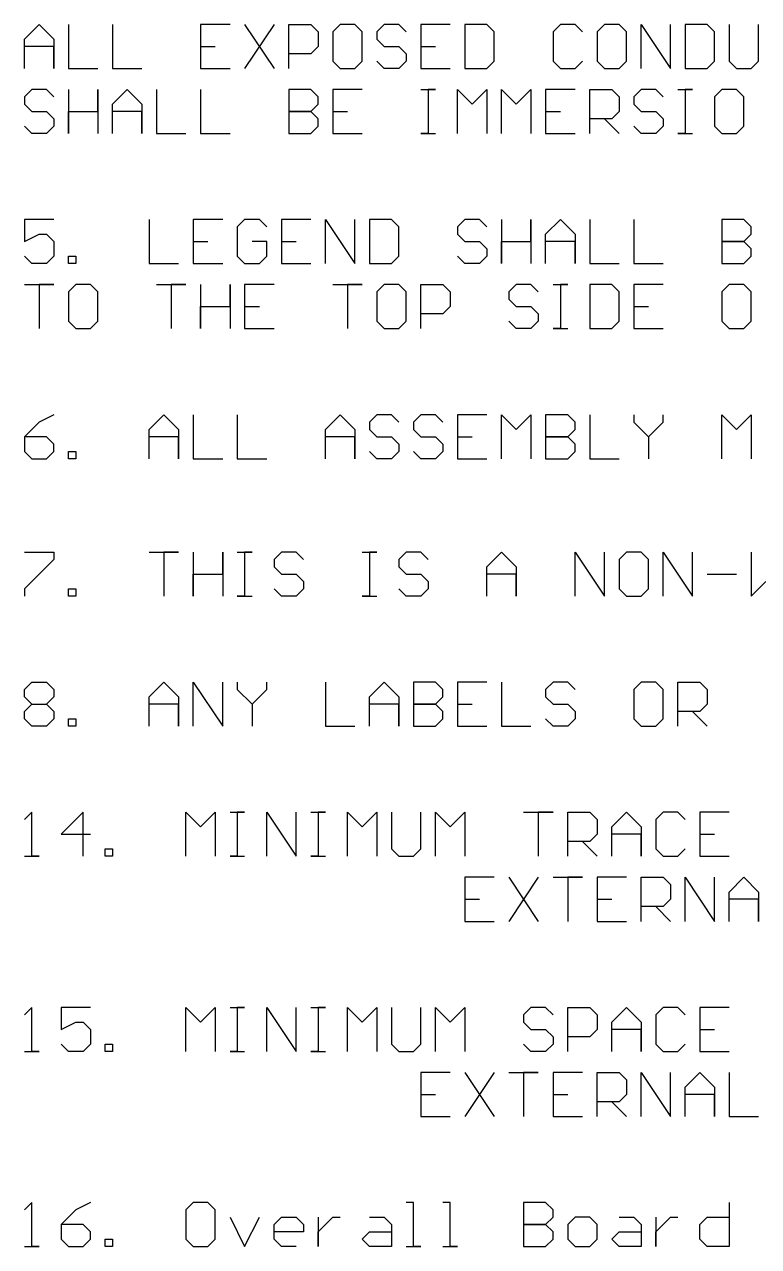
# Model space of a CAD drawing. Header units: millimetres. Extents: x 1.5 to 19.4, y 0 to 11.5.
# Drawn here: x 10.177 to 11.621, y 6.268 to 8.671 of the extents above; entities that cross this region are included whole.
import ezdxf

# ---------------------------------------------------------------- set-up
doc = ezdxf.new("R2010")
doc.units = ezdxf.units.MM
doc.header["$MEASUREMENT"] = 0
doc.layers.add('Mechanical17', color=56, linetype='Continuous')

msp = doc.modelspace()

# ---------------------------------------------------------------- linework, layer by layer
at = {"layer": 'Mechanical17'}
for p, q in [((10.1774, 8.6422), (10.2063, 8.6711)), ((10.2063, 8.6711), (10.2351, 8.6422)), ((10.264, 8.6711), (10.264, 8.5845)), ((10.3506, 8.6711), (10.3506, 8.5845)), ((10.5815, 8.6711), (10.5238, 8.6711)), ((10.5238, 8.6711), (10.5238, 8.5845)), ((10.6103, 8.6711), (10.6681, 8.5845)), ((10.6681, 8.6711), (10.6103, 8.5845)), ((10.6969, 8.5845), (10.6969, 8.6711)), ((10.6969, 8.6711), (10.7402, 8.6711)), ((10.7402, 8.6711), (10.7547, 8.6566)), ((10.7547, 8.6566), (10.7547, 8.6278)), ((10.798, 8.6711), (10.7835, 8.6566)), ((10.7835, 8.6566), (10.7835, 8.5989)), ((10.8268, 8.6711), (10.798, 8.6711)), ((10.8412, 8.6566), (10.8268, 8.6711)), ((10.8412, 8.5989), (10.8412, 8.6566)), ((10.8845, 8.6711), (10.8701, 8.6566)), ((10.8701, 8.6566), (10.8701, 8.6422)), ((10.9134, 8.6711), (10.8845, 8.6711)), ((10.9278, 8.6566), (10.9134, 8.6711)), ((11.0144, 8.6711), (10.9567, 8.6711)), ((10.9567, 8.6711), (10.9567, 8.5845)), ((11.0433, 8.6711), (11.0433, 8.5845)), ((11.0866, 8.6711), (11.0433, 8.6711)), ((11.101, 8.6566), (11.0866, 8.6711)), ((11.101, 8.5989), (11.101, 8.6566)), ((11.2309, 8.6711), (11.2165, 8.6566)), ((11.2165, 8.6566), (11.2165, 8.5989)), ((11.2597, 8.6711), (11.2309, 8.6711)), ((11.2742, 8.6566), (11.2597, 8.6711)), ((11.3175, 8.6711), (11.303, 8.6566)), ((11.303, 8.6566), (11.303, 8.5989)), ((11.3463, 8.6711), (11.3175, 8.6711)), ((11.3608, 8.6566), (11.3463, 8.6711)), ((11.3608, 8.5989), (11.3608, 8.6566)), ((11.3896, 8.5845), (11.3896, 8.6711)), ((11.3896, 8.6711), (11.4473, 8.5845)), ((11.4473, 8.5845), (11.4473, 8.6711)), ((11.4762, 8.6711), (11.4762, 8.5845)), ((11.5195, 8.6711), (11.4762, 8.6711)), ((11.5339, 8.6566), (11.5195, 8.6711)), ((11.5339, 8.5989), (11.5339, 8.6566)), ((11.5628, 8.6711), (11.5628, 8.5989)), ((11.6205, 8.5989), (11.6205, 8.6711)), ((10.1774, 8.5845), (10.1774, 8.6422)), ((10.2351, 8.6422), (10.2351, 8.5845)), ((10.8701, 8.6422), (10.8845, 8.6278)), ((10.2351, 8.6278), (10.1774, 8.6278)), ((10.2351, 8.5845), (10.2351, 8.6278)), ((10.5238, 8.6278), (10.5526, 8.6278)), ((10.7402, 8.6133), (10.6969, 8.6133)), ((10.7547, 8.6278), (10.7402, 8.6133)), ((10.8845, 8.6278), (10.9134, 8.6278)), ((10.9134, 8.6278), (10.9278, 8.6133)), ((10.9278, 8.6133), (10.9278, 8.5989)), ((10.9567, 8.6278), (10.9856, 8.6278)), ((10.264, 8.5845), (10.3217, 8.5845)), ((10.3506, 8.5845), (10.4083, 8.5845)), ((10.5238, 8.5845), (10.5815, 8.5845)), ((10.7835, 8.5989), (10.798, 8.5845)), ((10.798, 8.5845), (10.8268, 8.5845)), ((10.8268, 8.5845), (10.8412, 8.5989)), ((10.8845, 8.5845), (10.8701, 8.5989)), ((10.9134, 8.5845), (10.8845, 8.5845)), ((10.9278, 8.5989), (10.9134, 8.5845)), ((10.9567, 8.5845), (11.0144, 8.5845)), ((11.0433, 8.5845), (11.0866, 8.5845)), ((11.0866, 8.5845), (11.101, 8.5989)), ((11.2165, 8.5989), (11.2309, 8.5845)), ((11.2309, 8.5845), (11.2597, 8.5845)), ((11.2597, 8.5845), (11.2742, 8.5989)), ((11.303, 8.5989), (11.3175, 8.5845)), ((11.3175, 8.5845), (11.3463, 8.5845)), ((11.3463, 8.5845), (11.3608, 8.5989)), ((11.4762, 8.5845), (11.5195, 8.5845)), ((11.5195, 8.5845), (11.5339, 8.5989)), ((11.5628, 8.5989), (11.5772, 8.5845)), ((11.5772, 8.5845), (11.6061, 8.5845)), ((11.6061, 8.5845), (11.6205, 8.5989)), ((10.1918, 8.5432), (10.1774, 8.5287)), ((10.2207, 8.5432), (10.1918, 8.5432)), ((10.2351, 8.5287), (10.2207, 8.5432)), ((10.264, 8.5432), (10.264, 8.4566)), ((10.3217, 8.4999), (10.3217, 8.5432)), ((10.3217, 8.5432), (10.3217, 8.4566)), ((10.3506, 8.5143), (10.3795, 8.5432)), ((10.3795, 8.5432), (10.4083, 8.5143)), ((10.4372, 8.5432), (10.4372, 8.4566)), ((10.5238, 8.5432), (10.5238, 8.4566)), ((10.6969, 8.5432), (10.6969, 8.4566)), ((10.7402, 8.5432), (10.6969, 8.5432)), ((10.7547, 8.5287), (10.7402, 8.5432)), ((10.8412, 8.5432), (10.7835, 8.5432)), ((10.7835, 8.5432), (10.7835, 8.4566)), ((10.9567, 8.5432), (10.9856, 8.5432)), ((10.9856, 8.5432), (10.9711, 8.5432)), ((10.9711, 8.5432), (10.9711, 8.4566)), ((11.0288, 8.4566), (11.0288, 8.5432)), ((11.0288, 8.5432), (11.0577, 8.5143)), ((11.0577, 8.5143), (11.0866, 8.5432)), ((11.0866, 8.5432), (11.0866, 8.4566)), ((11.1154, 8.4566), (11.1154, 8.5432)), ((11.1154, 8.5432), (11.1443, 8.5143)), ((11.1443, 8.5143), (11.1732, 8.5432)), ((11.1732, 8.5432), (11.1732, 8.4566)), ((11.2597, 8.5432), (11.202, 8.5432)), ((11.202, 8.5432), (11.202, 8.4566)), ((11.2886, 8.4566), (11.2886, 8.5432)), ((11.2886, 8.5432), (11.3319, 8.5432)), ((11.3319, 8.5432), (11.3463, 8.5287)), ((11.3896, 8.5432), (11.3752, 8.5287)), ((11.4185, 8.5432), (11.3896, 8.5432)), ((11.4329, 8.5287), (11.4185, 8.5432)), ((11.4618, 8.5432), (11.4906, 8.5432)), ((11.4906, 8.5432), (11.4762, 8.5432)), ((11.4762, 8.5432), (11.4762, 8.4566)), ((11.5484, 8.5432), (11.5339, 8.5287)), ((11.5772, 8.5432), (11.5484, 8.5432)), ((11.5917, 8.5287), (11.5772, 8.5432)), ((10.1774, 8.5287), (10.1774, 8.5143)), ((10.1774, 8.5143), (10.1918, 8.4999)), ((10.3506, 8.4566), (10.3506, 8.5143)), ((10.4083, 8.5143), (10.4083, 8.4566)), ((10.7402, 8.4999), (10.7547, 8.5143)), ((10.7547, 8.5143), (10.7547, 8.5287)), ((11.3463, 8.5287), (11.3463, 8.4999)), ((11.3752, 8.5287), (11.3752, 8.5143)), ((11.3752, 8.5143), (11.3896, 8.4999)), ((11.5339, 8.5287), (11.5339, 8.471)), ((11.5917, 8.471), (11.5917, 8.5287)), ((10.1918, 8.4999), (10.2207, 8.4999)), ((10.2207, 8.4999), (10.2351, 8.4854)), ((10.2351, 8.4854), (10.2351, 8.471)), ((10.264, 8.4566), (10.264, 8.4999)), ((10.264, 8.4999), (10.3217, 8.4999)), ((10.4083, 8.4999), (10.3506, 8.4999)), ((10.4083, 8.4566), (10.4083, 8.4999)), ((10.7402, 8.4999), (10.6969, 8.4999)), ((10.6969, 8.4999), (10.7402, 8.4999)), ((10.7547, 8.4854), (10.7402, 8.4999)), ((10.7547, 8.471), (10.7547, 8.4854)), ((10.7835, 8.4999), (10.8124, 8.4999)), ((11.202, 8.4999), (11.2309, 8.4999)), ((11.3319, 8.4854), (11.2886, 8.4854)), ((11.3175, 8.4854), (11.3463, 8.4566)), ((11.3463, 8.4999), (11.3319, 8.4854)), ((11.3896, 8.4999), (11.4185, 8.4999)), ((11.4185, 8.4999), (11.4329, 8.4854)), ((11.4329, 8.4854), (11.4329, 8.471)), ((10.1918, 8.4566), (10.1774, 8.471)), ((10.2351, 8.471), (10.2207, 8.4566)), ((10.7402, 8.4566), (10.7547, 8.471)), ((11.3896, 8.4566), (11.3752, 8.471)), ((11.4329, 8.471), (11.4185, 8.4566)), ((11.5339, 8.471), (11.5484, 8.4566)), ((11.5772, 8.4566), (11.5917, 8.471)), ((10.2207, 8.4566), (10.1918, 8.4566)), ((10.4372, 8.4566), (10.4949, 8.4566)), ((10.5238, 8.4566), (10.5815, 8.4566)), ((10.6969, 8.4566), (10.7402, 8.4566)), ((10.7835, 8.4566), (10.8412, 8.4566)), ((10.9711, 8.4566), (10.9567, 8.4566)), ((10.9567, 8.4566), (10.9856, 8.4566)), ((11.202, 8.4566), (11.2597, 8.4566)), ((11.4185, 8.4566), (11.3896, 8.4566)), ((11.4762, 8.4566), (11.4618, 8.4566)), ((11.4618, 8.4566), (11.4906, 8.4566)), ((11.5484, 8.4566), (11.5772, 8.4566)), ((10.2351, 8.2874), (10.1774, 8.2874)), ((10.1774, 8.2874), (10.1774, 8.2441)), ((10.4227, 8.2874), (10.4227, 8.2008)), ((10.5671, 8.2874), (10.5093, 8.2874)), ((10.5093, 8.2874), (10.5093, 8.2008)), ((10.6103, 8.2874), (10.5959, 8.2729)), ((10.5959, 8.2729), (10.5959, 8.2152)), ((10.6392, 8.2874), (10.6103, 8.2874)), ((10.6536, 8.2729), (10.6392, 8.2874)), ((10.7402, 8.2874), (10.6825, 8.2874)), ((10.6825, 8.2874), (10.6825, 8.2008)), ((10.7691, 8.2008), (10.7691, 8.2874)), ((10.7691, 8.2874), (10.8268, 8.2008)), ((10.8268, 8.2008), (10.8268, 8.2874)), ((10.8557, 8.2874), (10.8557, 8.2008)), ((10.899, 8.2874), (10.8557, 8.2874)), ((10.9134, 8.2729), (10.899, 8.2874)), ((10.9134, 8.2152), (10.9134, 8.2729)), ((11.0433, 8.2874), (11.0288, 8.2729)), ((11.0288, 8.2729), (11.0288, 8.2585)), ((11.0721, 8.2874), (11.0433, 8.2874)), ((11.0866, 8.2729), (11.0721, 8.2874)), ((11.1154, 8.2874), (11.1154, 8.2008)), ((11.1732, 8.2441), (11.1732, 8.2874)), ((11.1732, 8.2874), (11.1732, 8.2008)), ((11.202, 8.2585), (11.2309, 8.2874)), ((11.2309, 8.2874), (11.2597, 8.2585)), ((11.2886, 8.2874), (11.2886, 8.2008)), ((11.3752, 8.2874), (11.3752, 8.2008)), ((11.5484, 8.2874), (11.5484, 8.2008)), ((11.5917, 8.2874), (11.5484, 8.2874)), ((11.6061, 8.2729), (11.5917, 8.2874)), ((11.6061, 8.2585), (11.6061, 8.2729)), ((10.1774, 8.2441), (10.2063, 8.2585)), ((10.2063, 8.2585), (10.2207, 8.2585)), ((10.2207, 8.2585), (10.2351, 8.2441)), ((10.2351, 8.2441), (10.2351, 8.2152)), ((10.5093, 8.2441), (10.5382, 8.2441)), ((10.6536, 8.2441), (10.6248, 8.2441)), ((10.6536, 8.2152), (10.6536, 8.2441)), ((10.6825, 8.2441), (10.7114, 8.2441)), ((11.0288, 8.2585), (11.0433, 8.2441)), ((11.0433, 8.2441), (11.0721, 8.2441)), ((11.0721, 8.2441), (11.0866, 8.2296)), ((11.1154, 8.2008), (11.1154, 8.2441)), ((11.1154, 8.2441), (11.1732, 8.2441)), ((11.202, 8.2008), (11.202, 8.2585)), ((11.2597, 8.2441), (11.202, 8.2441)), ((11.2597, 8.2585), (11.2597, 8.2008)), ((11.2597, 8.2008), (11.2597, 8.2441)), ((11.5917, 8.2441), (11.5484, 8.2441)), ((11.5484, 8.2441), (11.5917, 8.2441)), ((11.5917, 8.2441), (11.6061, 8.2585)), ((11.6061, 8.2296), (11.5917, 8.2441)), ((11.0866, 8.2296), (11.0866, 8.2152)), ((11.6061, 8.2152), (11.6061, 8.2296)), ((10.1918, 8.2008), (10.1774, 8.2152)), ((10.2207, 8.2008), (10.1918, 8.2008)), ((10.2351, 8.2152), (10.2207, 8.2008)), ((10.264, 8.2008), (10.264, 8.2152)), ((10.264, 8.2152), (10.2784, 8.2152)), ((10.2784, 8.2008), (10.264, 8.2008)), ((10.2784, 8.2152), (10.2784, 8.2008)), ((10.4227, 8.2008), (10.4805, 8.2008)), ((10.5093, 8.2008), (10.5671, 8.2008)), ((10.5959, 8.2152), (10.6103, 8.2008)), ((10.6103, 8.2008), (10.6392, 8.2008)), ((10.6392, 8.2008), (10.6536, 8.2152)), ((10.6825, 8.2008), (10.7402, 8.2008)), ((10.8557, 8.2008), (10.899, 8.2008)), ((10.899, 8.2008), (10.9134, 8.2152)), ((11.0433, 8.2008), (11.0288, 8.2152)), ((11.0721, 8.2008), (11.0433, 8.2008)), ((11.0866, 8.2152), (11.0721, 8.2008)), ((11.2886, 8.2008), (11.3463, 8.2008)), ((11.3752, 8.2008), (11.4329, 8.2008)), ((11.5484, 8.2008), (11.5917, 8.2008)), ((11.5917, 8.2008), (11.6061, 8.2152)), ((10.1774, 8.1594), (10.2351, 8.1594)), ((10.2351, 8.1594), (10.2063, 8.1594)), ((10.2063, 8.1594), (10.2063, 8.0729)), ((10.2784, 8.1594), (10.264, 8.145)), ((10.3073, 8.1594), (10.2784, 8.1594)), ((10.3217, 8.145), (10.3073, 8.1594)), ((10.4372, 8.1594), (10.4949, 8.1594)), ((10.4949, 8.1594), (10.466, 8.1594)), ((10.466, 8.1594), (10.466, 8.0729)), ((10.5238, 8.1594), (10.5238, 8.0729)), ((10.5815, 8.1162), (10.5815, 8.1594)), ((10.5815, 8.1594), (10.5815, 8.0729)), ((10.6681, 8.1594), (10.6103, 8.1594)), ((10.6103, 8.1594), (10.6103, 8.0729)), ((10.7835, 8.1594), (10.8412, 8.1594)), ((10.8412, 8.1594), (10.8124, 8.1594)), ((10.8124, 8.1594), (10.8124, 8.0729)), ((10.8845, 8.1594), (10.8701, 8.145)), ((10.9134, 8.1594), (10.8845, 8.1594)), ((10.9278, 8.145), (10.9134, 8.1594)), ((10.9567, 8.0729), (10.9567, 8.1594)), ((10.9567, 8.1594), (11, 8.1594)), ((11, 8.1594), (11.0144, 8.145)), ((11.1443, 8.1594), (11.1299, 8.145)), ((11.1732, 8.1594), (11.1443, 8.1594)), ((11.1876, 8.145), (11.1732, 8.1594)), ((11.2165, 8.1594), (11.2453, 8.1594)), ((11.2453, 8.1594), (11.2309, 8.1594)), ((11.2309, 8.1594), (11.2309, 8.0729)), ((11.2886, 8.1594), (11.2886, 8.0729)), ((11.3319, 8.1594), (11.2886, 8.1594)), ((11.3463, 8.145), (11.3319, 8.1594)), ((11.4329, 8.1594), (11.3752, 8.1594)), ((11.3752, 8.1594), (11.3752, 8.0729)), ((11.5628, 8.1594), (11.5484, 8.145)), ((11.5917, 8.1594), (11.5628, 8.1594)), ((11.6061, 8.145), (11.5917, 8.1594)), ((10.264, 8.145), (10.264, 8.0873)), ((10.3217, 8.0873), (10.3217, 8.145)), ((10.8701, 8.145), (10.8701, 8.0873)), ((10.9278, 8.0873), (10.9278, 8.145)), ((11.0144, 8.145), (11.0144, 8.1162)), ((11.1299, 8.145), (11.1299, 8.1306)), ((11.1299, 8.1306), (11.1443, 8.1162)), ((11.3463, 8.0873), (11.3463, 8.145)), ((11.5484, 8.145), (11.5484, 8.0873)), ((11.6061, 8.0873), (11.6061, 8.145)), ((10.5238, 8.0729), (10.5238, 8.1162)), ((10.5238, 8.1162), (10.5815, 8.1162)), ((10.6103, 8.1162), (10.6392, 8.1162)), ((11, 8.1017), (10.9567, 8.1017)), ((11.0144, 8.1162), (11, 8.1017)), ((11.1443, 8.1162), (11.1732, 8.1162)), ((11.1732, 8.1162), (11.1876, 8.1017)), ((11.1876, 8.1017), (11.1876, 8.0873)), ((11.3752, 8.1162), (11.4041, 8.1162)), ((10.264, 8.0873), (10.2784, 8.0729)), ((10.3073, 8.0729), (10.3217, 8.0873)), ((10.8701, 8.0873), (10.8845, 8.0729)), ((10.9134, 8.0729), (10.9278, 8.0873)), ((11.1443, 8.0729), (11.1299, 8.0873)), ((11.1876, 8.0873), (11.1732, 8.0729)), ((11.3319, 8.0729), (11.3463, 8.0873)), ((11.5484, 8.0873), (11.5628, 8.0729)), ((11.5917, 8.0729), (11.6061, 8.0873)), ((10.2784, 8.0729), (10.3073, 8.0729)), ((10.6103, 8.0729), (10.6681, 8.0729)), ((10.8845, 8.0729), (10.9134, 8.0729)), ((11.1732, 8.0729), (11.1443, 8.0729)), ((11.2309, 8.0729), (11.2165, 8.0729)), ((11.2165, 8.0729), (11.2453, 8.0729)), ((11.2886, 8.0729), (11.3319, 8.0729)), ((11.3752, 8.0729), (11.4329, 8.0729)), ((11.5628, 8.0729), (11.5917, 8.0729)), ((10.2063, 7.8892), (10.1774, 7.8603)), ((10.2351, 7.9036), (10.2063, 7.8892)), ((10.4227, 7.8748), (10.4516, 7.9036)), ((10.4516, 7.9036), (10.4805, 7.8748)), ((10.5093, 7.9036), (10.5093, 7.8171)), ((10.5959, 7.9036), (10.5959, 7.8171)), ((10.7691, 7.8748), (10.798, 7.9036)), ((10.798, 7.9036), (10.8268, 7.8748)), ((10.8701, 7.9036), (10.8557, 7.8892)), ((10.8557, 7.8892), (10.8557, 7.8748)), ((10.899, 7.9036), (10.8701, 7.9036)), ((10.9134, 7.8892), (10.899, 7.9036)), ((10.9567, 7.9036), (10.9423, 7.8892)), ((10.9423, 7.8892), (10.9423, 7.8748)), ((10.9856, 7.9036), (10.9567, 7.9036)), ((11, 7.8892), (10.9856, 7.9036)), ((11.0866, 7.9036), (11.0288, 7.9036)), ((11.0288, 7.9036), (11.0288, 7.8171)), ((11.1154, 7.8171), (11.1154, 7.9036)), ((11.1154, 7.9036), (11.1443, 7.8748)), ((11.1443, 7.8748), (11.1732, 7.9036)), ((11.1732, 7.9036), (11.1732, 7.8171)), ((11.202, 7.9036), (11.202, 7.8171)), ((11.2453, 7.9036), (11.202, 7.9036)), ((11.2597, 7.8892), (11.2453, 7.9036)), ((11.2597, 7.8748), (11.2597, 7.8892)), ((11.2886, 7.9036), (11.2886, 7.8171)), ((11.3752, 7.9036), (11.3752, 7.8892)), ((11.3752, 7.8892), (11.4041, 7.8603)), ((11.4041, 7.8603), (11.4329, 7.8892)), ((11.4329, 7.8892), (11.4329, 7.9036)), ((11.5484, 7.8171), (11.5484, 7.9036)), ((11.5484, 7.9036), (11.5772, 7.8748)), ((11.5772, 7.8748), (11.6061, 7.9036)), ((11.6061, 7.9036), (11.6061, 7.8171)), ((10.1774, 7.8603), (10.1774, 7.8315)), ((10.2207, 7.8603), (10.1774, 7.8603)), ((10.2351, 7.8459), (10.2207, 7.8603)), ((10.4227, 7.8171), (10.4227, 7.8748)), ((10.4805, 7.8603), (10.4227, 7.8603)), ((10.4805, 7.8748), (10.4805, 7.8171)), ((10.4805, 7.8171), (10.4805, 7.8603)), ((10.7691, 7.8171), (10.7691, 7.8748)), ((10.8268, 7.8603), (10.7691, 7.8603)), ((10.8268, 7.8748), (10.8268, 7.8171)), ((10.8268, 7.8171), (10.8268, 7.8603)), ((10.8557, 7.8748), (10.8701, 7.8603)), ((10.8701, 7.8603), (10.899, 7.8603)), ((10.899, 7.8603), (10.9134, 7.8459)), ((10.9423, 7.8748), (10.9567, 7.8603)), ((10.9567, 7.8603), (10.9856, 7.8603)), ((10.9856, 7.8603), (11, 7.8459)), ((11.0288, 7.8603), (11.0577, 7.8603)), ((11.2453, 7.8603), (11.202, 7.8603)), ((11.202, 7.8603), (11.2453, 7.8603)), ((11.2453, 7.8603), (11.2597, 7.8748)), ((11.2597, 7.8459), (11.2453, 7.8603)), ((11.4041, 7.8603), (11.4041, 7.8171)), ((10.2351, 7.8315), (10.2351, 7.8459)), ((10.9134, 7.8459), (10.9134, 7.8315)), ((11, 7.8459), (11, 7.8315)), ((11.2597, 7.8315), (11.2597, 7.8459)), ((10.1774, 7.8315), (10.1918, 7.8171)), ((10.1918, 7.8171), (10.2207, 7.8171)), ((10.2207, 7.8171), (10.2351, 7.8315)), ((10.264, 7.8171), (10.264, 7.8315)), ((10.264, 7.8315), (10.2784, 7.8315)), ((10.2784, 7.8171), (10.264, 7.8171)), ((10.2784, 7.8315), (10.2784, 7.8171)), ((10.5093, 7.8171), (10.5671, 7.8171)), ((10.5959, 7.8171), (10.6536, 7.8171)), ((10.8701, 7.8171), (10.8557, 7.8315)), ((10.899, 7.8171), (10.8701, 7.8171)), ((10.9134, 7.8315), (10.899, 7.8171)), ((10.9567, 7.8171), (10.9423, 7.8315)), ((10.9856, 7.8171), (10.9567, 7.8171)), ((11, 7.8315), (10.9856, 7.8171)), ((11.0288, 7.8171), (11.0866, 7.8171)), ((11.202, 7.8171), (11.2453, 7.8171)), ((11.2453, 7.8171), (11.2597, 7.8315)), ((11.2886, 7.8171), (11.3463, 7.8171)), ((10.1774, 7.6334), (10.2351, 7.6334)), ((10.2351, 7.619), (10.1774, 7.5612)), ((10.2351, 7.6334), (10.2351, 7.619)), ((10.4227, 7.6334), (10.4805, 7.6334)), ((10.4805, 7.6334), (10.4516, 7.6334)), ((10.4516, 7.6334), (10.4516, 7.5468)), ((10.5093, 7.6334), (10.5093, 7.5468)), ((10.5671, 7.5901), (10.5671, 7.6334)), ((10.5671, 7.6334), (10.5671, 7.5468)), ((10.5959, 7.6334), (10.6248, 7.6334)), ((10.6248, 7.6334), (10.6103, 7.6334)), ((10.6103, 7.6334), (10.6103, 7.5468)), ((10.6825, 7.6334), (10.6681, 7.619)), ((10.6681, 7.619), (10.6681, 7.6045)), ((10.7114, 7.6334), (10.6825, 7.6334)), ((10.7258, 7.619), (10.7114, 7.6334)), ((10.8412, 7.6334), (10.8701, 7.6334)), ((10.8701, 7.6334), (10.8557, 7.6334)), ((10.8557, 7.6334), (10.8557, 7.5468)), ((10.9278, 7.6334), (10.9134, 7.619)), ((10.9134, 7.619), (10.9134, 7.6045)), ((10.9567, 7.6334), (10.9278, 7.6334)), ((10.9711, 7.619), (10.9567, 7.6334)), ((11.0866, 7.6045), (11.1154, 7.6334)), ((11.1154, 7.6334), (11.1443, 7.6045)), ((11.2597, 7.5468), (11.2597, 7.6334)), ((11.2597, 7.6334), (11.3175, 7.5468)), ((11.3175, 7.5468), (11.3175, 7.6334)), ((11.3608, 7.6334), (11.3463, 7.619)), ((11.3463, 7.619), (11.3463, 7.5612)), ((11.3896, 7.6334), (11.3608, 7.6334)), ((11.4041, 7.619), (11.3896, 7.6334)), ((11.4041, 7.5612), (11.4041, 7.619)), ((11.4329, 7.5468), (11.4329, 7.6334)), ((11.4329, 7.6334), (11.4906, 7.5468)), ((11.4906, 7.5468), (11.4906, 7.6334)), ((11.6061, 7.6334), (11.6061, 7.5468)), ((10.6681, 7.6045), (10.6825, 7.5901)), ((10.9134, 7.6045), (10.9278, 7.5901)), ((11.0866, 7.5468), (11.0866, 7.6045)), ((11.1443, 7.6045), (11.1443, 7.5468)), ((10.5093, 7.5468), (10.5093, 7.5901)), ((10.5093, 7.5901), (10.5671, 7.5901)), ((10.6825, 7.5901), (10.7114, 7.5901)), ((10.7114, 7.5901), (10.7258, 7.5757)), ((10.7258, 7.5757), (10.7258, 7.5612)), ((10.9278, 7.5901), (10.9567, 7.5901)), ((10.9567, 7.5901), (10.9711, 7.5757)), ((10.9711, 7.5757), (10.9711, 7.5612)), ((11.1443, 7.5901), (11.0866, 7.5901)), ((11.1443, 7.5468), (11.1443, 7.5901)), ((11.5195, 7.5901), (11.5772, 7.5901)), ((11.6061, 7.5468), (11.635, 7.5757)), ((10.1774, 7.5612), (10.1774, 7.5468)), ((10.264, 7.5468), (10.264, 7.5612)), ((10.264, 7.5612), (10.2784, 7.5612)), ((10.2784, 7.5468), (10.264, 7.5468)), ((10.2784, 7.5612), (10.2784, 7.5468)), ((10.6103, 7.5468), (10.5959, 7.5468)), ((10.5959, 7.5468), (10.6248, 7.5468)), ((10.6825, 7.5468), (10.6681, 7.5612)), ((10.7114, 7.5468), (10.6825, 7.5468)), ((10.7258, 7.5612), (10.7114, 7.5468)), ((10.8557, 7.5468), (10.8412, 7.5468)), ((10.8412, 7.5468), (10.8701, 7.5468)), ((10.9278, 7.5468), (10.9134, 7.5612)), ((10.9567, 7.5468), (10.9278, 7.5468)), ((10.9711, 7.5612), (10.9567, 7.5468)), ((11.3463, 7.5612), (11.3608, 7.5468)), ((11.3608, 7.5468), (11.3896, 7.5468)), ((11.3896, 7.5468), (11.4041, 7.5612)), ((10.1774, 7.3632), (10.1918, 7.3776)), ((10.1774, 7.3487), (10.1774, 7.3632)), ((10.1918, 7.3776), (10.2207, 7.3776)), ((10.2207, 7.3776), (10.2351, 7.3632)), ((10.2351, 7.3632), (10.2351, 7.3487)), ((10.4227, 7.3487), (10.4516, 7.3776)), ((10.4516, 7.3776), (10.4805, 7.3487)), ((10.5093, 7.291), (10.5093, 7.3776)), ((10.5093, 7.3776), (10.5671, 7.291)), ((10.5671, 7.291), (10.5671, 7.3776)), ((10.5959, 7.3776), (10.5959, 7.3632)), ((10.5959, 7.3632), (10.6248, 7.3343)), ((10.6248, 7.3343), (10.6536, 7.3632)), ((10.6536, 7.3632), (10.6536, 7.3776)), ((10.7691, 7.3776), (10.7691, 7.291)), ((10.8557, 7.3487), (10.8845, 7.3776)), ((10.8845, 7.3776), (10.9134, 7.3487)), ((10.9423, 7.3776), (10.9423, 7.291)), ((10.9856, 7.3776), (10.9423, 7.3776)), ((11, 7.3632), (10.9856, 7.3776)), ((11, 7.3487), (11, 7.3632)), ((11.0866, 7.3776), (11.0288, 7.3776)), ((11.0288, 7.3776), (11.0288, 7.291)), ((11.1154, 7.3776), (11.1154, 7.291)), ((11.2165, 7.3776), (11.202, 7.3632)), ((11.202, 7.3632), (11.202, 7.3487)), ((11.2453, 7.3776), (11.2165, 7.3776)), ((11.2597, 7.3632), (11.2453, 7.3776)), ((11.3896, 7.3776), (11.3752, 7.3632)), ((11.3752, 7.3632), (11.3752, 7.3054)), ((11.4185, 7.3776), (11.3896, 7.3776)), ((11.4329, 7.3632), (11.4185, 7.3776)), ((11.4329, 7.3054), (11.4329, 7.3632)), ((11.4618, 7.291), (11.4618, 7.3776)), ((11.4618, 7.3776), (11.5051, 7.3776)), ((11.5051, 7.3776), (11.5195, 7.3632)), ((11.5195, 7.3632), (11.5195, 7.3343)), ((10.1918, 7.3343), (10.1774, 7.3487)), ((10.1774, 7.3199), (10.1918, 7.3343)), ((10.1918, 7.3343), (10.2207, 7.3343)), ((10.2351, 7.3487), (10.2207, 7.3343)), ((10.2207, 7.3343), (10.2351, 7.3199)), ((10.4227, 7.291), (10.4227, 7.3487)), ((10.4805, 7.3343), (10.4227, 7.3343)), ((10.4805, 7.3487), (10.4805, 7.291)), ((10.4805, 7.291), (10.4805, 7.3343)), ((10.6248, 7.3343), (10.6248, 7.291)), ((10.8557, 7.291), (10.8557, 7.3487)), ((10.9134, 7.3343), (10.8557, 7.3343)), ((10.9134, 7.3487), (10.9134, 7.291)), ((10.9134, 7.291), (10.9134, 7.3343)), ((10.9856, 7.3343), (10.9423, 7.3343)), ((10.9423, 7.3343), (10.9856, 7.3343)), ((10.9856, 7.3343), (11, 7.3487)), ((11, 7.3199), (10.9856, 7.3343)), ((11.0288, 7.3343), (11.0577, 7.3343)), ((11.202, 7.3487), (11.2165, 7.3343)), ((11.2165, 7.3343), (11.2453, 7.3343)), ((11.2453, 7.3343), (11.2597, 7.3199)), ((11.5195, 7.3343), (11.5051, 7.3199)), ((10.1774, 7.3054), (10.1774, 7.3199)), ((10.2351, 7.3199), (10.2351, 7.3054)), ((11, 7.3054), (11, 7.3199)), ((11.2597, 7.3199), (11.2597, 7.3054)), ((11.5051, 7.3199), (11.4618, 7.3199)), ((11.4906, 7.3199), (11.5195, 7.291)), ((10.1918, 7.291), (10.1774, 7.3054)), ((10.2207, 7.291), (10.1918, 7.291)), ((10.2351, 7.3054), (10.2207, 7.291)), ((10.264, 7.291), (10.264, 7.3054)), ((10.264, 7.3054), (10.2784, 7.3054)), ((10.2784, 7.291), (10.264, 7.291)), ((10.2784, 7.3054), (10.2784, 7.291)), ((10.7691, 7.291), (10.8268, 7.291)), ((10.9423, 7.291), (10.9856, 7.291)), ((10.9856, 7.291), (11, 7.3054)), ((11.0288, 7.291), (11.0866, 7.291)), ((11.1154, 7.291), (11.1732, 7.291)), ((11.2165, 7.291), (11.202, 7.3054)), ((11.2453, 7.291), (11.2165, 7.291)), ((11.2597, 7.3054), (11.2453, 7.291)), ((11.3752, 7.3054), (11.3896, 7.291)), ((11.3896, 7.291), (11.4185, 7.291)), ((11.4185, 7.291), (11.4329, 7.3054)), ((10.1918, 7.1218), (10.1774, 7.1074)), ((10.1918, 7.0352), (10.1918, 7.1218)), ((10.2929, 7.1218), (10.2496, 7.0785)), ((10.2929, 7.0352), (10.2929, 7.1218)), ((10.4949, 7.0352), (10.4949, 7.1218)), ((10.4949, 7.1218), (10.5238, 7.0929)), ((10.5238, 7.0929), (10.5526, 7.1218)), ((10.5526, 7.1218), (10.5526, 7.0352)), ((10.5815, 7.1218), (10.6103, 7.1218)), ((10.6103, 7.1218), (10.5959, 7.1218)), ((10.5959, 7.1218), (10.5959, 7.0352)), ((10.6536, 7.0352), (10.6536, 7.1218)), ((10.6536, 7.1218), (10.7114, 7.0352)), ((10.7114, 7.0352), (10.7114, 7.1218)), ((10.7402, 7.1218), (10.7691, 7.1218)), ((10.7691, 7.1218), (10.7547, 7.1218)), ((10.7547, 7.1218), (10.7547, 7.0352)), ((10.8124, 7.0352), (10.8124, 7.1218)), ((10.8124, 7.1218), (10.8412, 7.0929)), ((10.8412, 7.0929), (10.8701, 7.1218)), ((10.8701, 7.1218), (10.8701, 7.0352)), ((10.899, 7.1218), (10.899, 7.0496)), ((10.9567, 7.0496), (10.9567, 7.1218)), ((10.9856, 7.0352), (10.9856, 7.1218)), ((10.9856, 7.1218), (11.0144, 7.0929)), ((11.0144, 7.0929), (11.0433, 7.1218)), ((11.0433, 7.1218), (11.0433, 7.0352)), ((11.1587, 7.1218), (11.2165, 7.1218)), ((11.2165, 7.1218), (11.1876, 7.1218)), ((11.1876, 7.1218), (11.1876, 7.0352)), ((11.2453, 7.0352), (11.2453, 7.1218)), ((11.2453, 7.1218), (11.2886, 7.1218)), ((11.2886, 7.1218), (11.303, 7.1074)), ((11.3319, 7.0929), (11.3608, 7.1218)), ((11.3608, 7.1218), (11.3896, 7.0929)), ((11.4329, 7.1218), (11.4185, 7.1074)), ((11.4618, 7.1218), (11.4329, 7.1218)), ((11.4762, 7.1074), (11.4618, 7.1218)), ((11.5628, 7.1218), (11.5051, 7.1218)), ((11.5051, 7.1218), (11.5051, 7.0352)), ((11.303, 7.1074), (11.303, 7.0785)), ((11.3319, 7.0352), (11.3319, 7.0929)), ((11.3896, 7.0929), (11.3896, 7.0352)), ((11.4185, 7.1074), (11.4185, 7.0496)), ((10.2496, 7.0785), (10.3073, 7.0785)), ((11.303, 7.0785), (11.2886, 7.0641)), ((11.3896, 7.0785), (11.3319, 7.0785)), ((11.3896, 7.0352), (11.3896, 7.0785)), ((11.5051, 7.0785), (11.5339, 7.0785)), ((10.3362, 7.0352), (10.3362, 7.0496)), ((10.3362, 7.0496), (10.3506, 7.0496)), ((10.3506, 7.0496), (10.3506, 7.0352)), ((10.899, 7.0496), (10.9134, 7.0352)), ((10.9423, 7.0352), (10.9567, 7.0496)), ((11.2886, 7.0641), (11.2453, 7.0641)), ((11.2742, 7.0641), (11.303, 7.0352)), ((11.4185, 7.0496), (11.4329, 7.0352)), ((11.4618, 7.0352), (11.4762, 7.0496)), ((10.1774, 7.0352), (10.2063, 7.0352)), ((10.2063, 7.0352), (10.1918, 7.0352)), ((10.3506, 7.0352), (10.3362, 7.0352)), ((10.5959, 7.0352), (10.5815, 7.0352)), ((10.5815, 7.0352), (10.6103, 7.0352)), ((10.7547, 7.0352), (10.7402, 7.0352)), ((10.7402, 7.0352), (10.7691, 7.0352)), ((10.9134, 7.0352), (10.9423, 7.0352)), ((11.4329, 7.0352), (11.4618, 7.0352)), ((11.5051, 7.0352), (11.5628, 7.0352)), ((11.101, 6.9939), (11.0433, 6.9939)), ((11.0433, 6.9939), (11.0433, 6.9073)), ((11.1299, 6.9939), (11.1876, 6.9073)), ((11.1876, 6.9939), (11.1299, 6.9073)), ((11.2165, 6.9939), (11.2742, 6.9939)), ((11.2742, 6.9939), (11.2453, 6.9939)), ((11.2453, 6.9939), (11.2453, 6.9073)), ((11.3608, 6.9939), (11.303, 6.9939)), ((11.303, 6.9939), (11.303, 6.9073)), ((11.3896, 6.9073), (11.3896, 6.9939)), ((11.3896, 6.9939), (11.4329, 6.9939)), ((11.4329, 6.9939), (11.4473, 6.9795)), ((11.4762, 6.9073), (11.4762, 6.9939)), ((11.4762, 6.9939), (11.5339, 6.9073)), ((11.5339, 6.9073), (11.5339, 6.9939)), ((11.5628, 6.965), (11.5917, 6.9939)), ((11.5917, 6.9939), (11.6205, 6.965)), ((11.4473, 6.9795), (11.4473, 6.9506)), ((11.0433, 6.9506), (11.0721, 6.9506)), ((11.303, 6.9506), (11.3319, 6.9506)), ((11.4473, 6.9506), (11.4329, 6.9362)), ((11.5628, 6.9073), (11.5628, 6.965)), ((11.6205, 6.9506), (11.5628, 6.9506)), ((11.6205, 6.965), (11.6205, 6.9073)), ((11.6205, 6.9073), (11.6205, 6.9506)), ((11.4329, 6.9362), (11.3896, 6.9362)), ((11.4185, 6.9362), (11.4473, 6.9073)), ((11.0433, 6.9073), (11.101, 6.9073)), ((11.303, 6.9073), (11.3608, 6.9073)), ((10.1918, 6.7381), (10.1774, 6.7236)), ((10.1918, 6.6515), (10.1918, 6.7381)), ((10.3073, 6.7381), (10.2496, 6.7381)), ((10.2496, 6.7381), (10.2496, 6.6948)), ((10.4949, 6.6515), (10.4949, 6.7381)), ((10.4949, 6.7381), (10.5238, 6.7092)), ((10.5238, 6.7092), (10.5526, 6.7381)), ((10.5526, 6.7381), (10.5526, 6.6515)), ((10.5815, 6.7381), (10.6103, 6.7381)), ((10.6103, 6.7381), (10.5959, 6.7381)), ((10.5959, 6.7381), (10.5959, 6.6515)), ((10.6536, 6.6515), (10.6536, 6.7381)), ((10.6536, 6.7381), (10.7114, 6.6515)), ((10.7114, 6.6515), (10.7114, 6.7381)), ((10.7402, 6.7381), (10.7691, 6.7381)), ((10.7691, 6.7381), (10.7547, 6.7381)), ((10.7547, 6.7381), (10.7547, 6.6515)), ((10.8124, 6.6515), (10.8124, 6.7381)), ((10.8124, 6.7381), (10.8412, 6.7092)), ((10.8412, 6.7092), (10.8701, 6.7381)), ((10.8701, 6.7381), (10.8701, 6.6515)), ((10.899, 6.7381), (10.899, 6.6659)), ((10.9567, 6.6659), (10.9567, 6.7381)), ((10.9856, 6.6515), (10.9856, 6.7381)), ((10.9856, 6.7381), (11.0144, 6.7092)), ((11.0144, 6.7092), (11.0433, 6.7381)), ((11.0433, 6.7381), (11.0433, 6.6515)), ((11.1732, 6.7381), (11.1587, 6.7236)), ((11.202, 6.7381), (11.1732, 6.7381)), ((11.2165, 6.7236), (11.202, 6.7381)), ((11.2453, 6.6515), (11.2453, 6.7381)), ((11.2453, 6.7381), (11.2886, 6.7381)), ((11.2886, 6.7381), (11.303, 6.7236)), ((11.3319, 6.7092), (11.3608, 6.7381)), ((11.3608, 6.7381), (11.3896, 6.7092)), ((11.4329, 6.7381), (11.4185, 6.7236)), ((11.4618, 6.7381), (11.4329, 6.7381)), ((11.4762, 6.7236), (11.4618, 6.7381)), ((11.5628, 6.7381), (11.5051, 6.7381)), ((11.5051, 6.7381), (11.5051, 6.6515)), ((10.2496, 6.6948), (10.2784, 6.7092)), ((10.2784, 6.7092), (10.2929, 6.7092)), ((10.2929, 6.7092), (10.3073, 6.6948)), ((11.1587, 6.7236), (11.1587, 6.7092)), ((11.1587, 6.7092), (11.1732, 6.6948)), ((11.303, 6.7236), (11.303, 6.6948)), ((11.3319, 6.6515), (11.3319, 6.7092)), ((11.3896, 6.7092), (11.3896, 6.6515)), ((11.4185, 6.7236), (11.4185, 6.6659)), ((10.3073, 6.6948), (10.3073, 6.6659)), ((11.1732, 6.6948), (11.202, 6.6948)), ((11.202, 6.6948), (11.2165, 6.6804)), ((11.303, 6.6948), (11.2886, 6.6804)), ((11.3896, 6.6948), (11.3319, 6.6948)), ((11.3896, 6.6515), (11.3896, 6.6948)), ((11.5051, 6.6948), (11.5339, 6.6948)), ((10.264, 6.6515), (10.2496, 6.6659)), ((10.3073, 6.6659), (10.2929, 6.6515)), ((10.3362, 6.6515), (10.3362, 6.6659)), ((10.3362, 6.6659), (10.3506, 6.6659)), ((10.3506, 6.6659), (10.3506, 6.6515)), ((10.899, 6.6659), (10.9134, 6.6515)), ((10.9423, 6.6515), (10.9567, 6.6659)), ((11.1732, 6.6515), (11.1587, 6.6659)), ((11.2165, 6.6659), (11.202, 6.6515)), ((11.2165, 6.6804), (11.2165, 6.6659)), ((11.2886, 6.6804), (11.2453, 6.6804)), ((11.4185, 6.6659), (11.4329, 6.6515)), ((11.4618, 6.6515), (11.4762, 6.6659)), ((10.1774, 6.6515), (10.2063, 6.6515)), ((10.2063, 6.6515), (10.1918, 6.6515)), ((10.2929, 6.6515), (10.264, 6.6515)), ((10.3506, 6.6515), (10.3362, 6.6515)), ((10.5959, 6.6515), (10.5815, 6.6515)), ((10.5815, 6.6515), (10.6103, 6.6515)), ((10.7547, 6.6515), (10.7402, 6.6515)), ((10.7402, 6.6515), (10.7691, 6.6515)), ((10.9134, 6.6515), (10.9423, 6.6515)), ((11.202, 6.6515), (11.1732, 6.6515)), ((11.4329, 6.6515), (11.4618, 6.6515)), ((11.5051, 6.6515), (11.5628, 6.6515)), ((11.0144, 6.6102), (10.9567, 6.6102)), ((10.9567, 6.6102), (10.9567, 6.5236)), ((11.0433, 6.6102), (11.101, 6.5236)), ((11.101, 6.6102), (11.0433, 6.5236)), ((11.1299, 6.6102), (11.1876, 6.6102)), ((11.1876, 6.6102), (11.1587, 6.6102)), ((11.1587, 6.6102), (11.1587, 6.5236)), ((11.2742, 6.6102), (11.2165, 6.6102)), ((11.2165, 6.6102), (11.2165, 6.5236)), ((11.303, 6.5236), (11.303, 6.6102)), ((11.303, 6.6102), (11.3463, 6.6102)), ((11.3463, 6.6102), (11.3608, 6.5957)), ((11.3896, 6.5236), (11.3896, 6.6102)), ((11.3896, 6.6102), (11.4473, 6.5236)), ((11.4473, 6.5236), (11.4473, 6.6102)), ((11.4762, 6.5813), (11.5051, 6.6102)), ((11.5051, 6.6102), (11.5339, 6.5813)), ((11.5628, 6.6102), (11.5628, 6.5236)), ((11.3608, 6.5957), (11.3608, 6.5669)), ((10.9567, 6.5669), (10.9856, 6.5669)), ((11.2165, 6.5669), (11.2453, 6.5669)), ((11.3608, 6.5669), (11.3463, 6.5525)), ((11.4762, 6.5236), (11.4762, 6.5813)), ((11.5339, 6.5669), (11.4762, 6.5669)), ((11.5339, 6.5813), (11.5339, 6.5236)), ((11.5339, 6.5236), (11.5339, 6.5669)), ((11.3463, 6.5525), (11.303, 6.5525)), ((11.3319, 6.5525), (11.3608, 6.5236)), ((10.9567, 6.5236), (11.0144, 6.5236)), ((11.2165, 6.5236), (11.2742, 6.5236)), ((11.5628, 6.5236), (11.6205, 6.5236)), ((10.1918, 6.3544), (10.1774, 6.3399)), ((10.1918, 6.2678), (10.1918, 6.3544)), ((10.3073, 6.3544), (10.2784, 6.3399)), ((10.5093, 6.3544), (10.4949, 6.3399)), ((10.5382, 6.3544), (10.5093, 6.3544)), ((10.5526, 6.3399), (10.5382, 6.3544)), ((10.9423, 6.3544), (10.9278, 6.3544)), ((10.9423, 6.2678), (10.9423, 6.3544)), ((11.0144, 6.3544), (11, 6.3544)), ((11.0144, 6.2678), (11.0144, 6.3544)), ((11.1587, 6.3544), (11.1587, 6.2678)), ((11.202, 6.3544), (11.1587, 6.3544)), ((11.2165, 6.3399), (11.202, 6.3544)), ((11.5628, 6.3544), (11.5628, 6.2678)), ((10.2784, 6.3399), (10.2496, 6.3111)), ((10.4949, 6.3399), (10.4949, 6.2822)), ((10.5526, 6.2822), (10.5526, 6.3399)), ((10.5815, 6.3255), (10.6103, 6.2678)), ((10.6103, 6.2678), (10.6392, 6.3255)), ((10.6681, 6.3111), (10.6825, 6.3255)), ((10.6825, 6.3255), (10.7114, 6.3255)), ((10.7114, 6.3255), (10.7258, 6.3111)), ((10.7547, 6.3255), (10.7547, 6.2678)), ((10.7691, 6.3111), (10.7835, 6.3255)), ((10.7835, 6.3255), (10.798, 6.3255)), ((10.8557, 6.3255), (10.8845, 6.3255)), ((10.8845, 6.3255), (10.899, 6.3111)), ((11.202, 6.3111), (11.2165, 6.3255)), ((11.2165, 6.3255), (11.2165, 6.3399)), ((11.2597, 6.3255), (11.2453, 6.3111)), ((11.2886, 6.3255), (11.2597, 6.3255)), ((11.303, 6.3111), (11.2886, 6.3255)), ((11.3463, 6.3255), (11.3752, 6.3255)), ((11.3752, 6.3255), (11.3896, 6.3111)), ((11.4185, 6.3255), (11.4185, 6.2678)), ((11.4329, 6.3111), (11.4473, 6.3255)), ((11.4473, 6.3255), (11.4618, 6.3255)), ((11.5051, 6.3111), (11.5195, 6.3255)), ((11.5195, 6.3255), (11.5628, 6.3255)), ((10.2496, 6.3111), (10.2496, 6.2822)), ((10.2929, 6.3111), (10.2496, 6.3111)), ((10.3073, 6.2966), (10.2929, 6.3111)), ((10.3073, 6.2822), (10.3073, 6.2966)), ((10.6681, 6.2822), (10.6681, 6.3111)), ((10.7258, 6.2966), (10.6681, 6.2966)), ((10.7258, 6.3111), (10.7258, 6.2966)), ((10.7547, 6.2966), (10.7691, 6.3111)), ((10.7547, 6.2678), (10.7547, 6.2966)), ((10.8412, 6.2822), (10.8557, 6.2966)), ((10.8557, 6.2966), (10.899, 6.2966)), ((10.899, 6.3111), (10.899, 6.2678)), ((11.202, 6.3111), (11.1587, 6.3111)), ((11.1587, 6.3111), (11.202, 6.3111)), ((11.2165, 6.2966), (11.202, 6.3111)), ((11.2165, 6.2822), (11.2165, 6.2966)), ((11.2453, 6.3111), (11.2453, 6.2822)), ((11.303, 6.2822), (11.303, 6.3111)), ((11.3319, 6.2822), (11.3463, 6.2966)), ((11.3463, 6.2966), (11.3896, 6.2966)), ((11.3896, 6.3111), (11.3896, 6.2678)), ((11.4185, 6.2966), (11.4329, 6.3111)), ((11.4185, 6.2678), (11.4185, 6.2966)), ((11.5051, 6.2822), (11.5051, 6.3111)), ((10.2496, 6.2822), (10.264, 6.2678)), ((10.2929, 6.2678), (10.3073, 6.2822)), ((10.3362, 6.2678), (10.3362, 6.2822)), ((10.3362, 6.2822), (10.3506, 6.2822)), ((10.3506, 6.2822), (10.3506, 6.2678)), ((10.4949, 6.2822), (10.5093, 6.2678)), ((10.5382, 6.2678), (10.5526, 6.2822)), ((10.6825, 6.2678), (10.6681, 6.2822)), ((10.8557, 6.2678), (10.8412, 6.2822)), ((11.202, 6.2678), (11.2165, 6.2822)), ((11.2453, 6.2822), (11.2597, 6.2678)), ((11.2886, 6.2678), (11.303, 6.2822)), ((11.3463, 6.2678), (11.3319, 6.2822)), ((11.5195, 6.2678), (11.5051, 6.2822)), ((10.1774, 6.2678), (10.2063, 6.2678)), ((10.2063, 6.2678), (10.1918, 6.2678)), ((10.264, 6.2678), (10.2929, 6.2678)), ((10.3506, 6.2678), (10.3362, 6.2678)), ((10.5093, 6.2678), (10.5382, 6.2678)), ((10.7114, 6.2678), (10.6825, 6.2678)), ((10.899, 6.2678), (10.8557, 6.2678)), ((10.9278, 6.2678), (10.9567, 6.2678)), ((10.9567, 6.2678), (10.9423, 6.2678)), ((11, 6.2678), (11.0288, 6.2678)), ((11.0288, 6.2678), (11.0144, 6.2678)), ((11.1587, 6.2678), (11.202, 6.2678)), ((11.2597, 6.2678), (11.2886, 6.2678)), ((11.3896, 6.2678), (11.3463, 6.2678)), ((11.5628, 6.2678), (11.5195, 6.2678))]:
    msp.add_line(p, q, dxfattribs=at)

doc.saveas('drawing.dxf')
